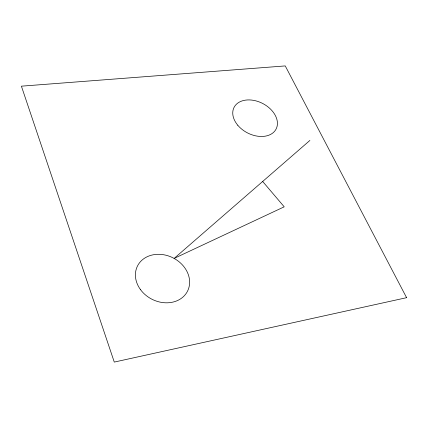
<?xml version="1.0" encoding="UTF-8"?>
<svg xmlns="http://www.w3.org/2000/svg" width="428" height="428" viewBox="0 0 428 428"><rect width="100%" height="100%" fill="white"/><g stroke="black" fill="none" stroke-linecap="round" stroke-linejoin="round"><path stroke-width="0.64" d="M309.899 140.438L174.121 258.421L284.213 206.82L262.669 181.477M406.6 297.679L114.281 362.083L21.4 86.172L285.246 65.917L406.6 297.679M237.765 125.238A23.652 16.564 27.3 0 0 275.969 129.293A23.652 16.564 27.3 0 0 251.52 100.061A23.652 16.564 27.3 0 0 237.765 125.238M140.512 289.644A28.007 23.23 26.6 0 0 187.245 291.703A28.007 23.23 26.6 0 0 159.804 254.328A28.007 23.23 26.6 0 0 140.512 289.644"/></g></svg>
